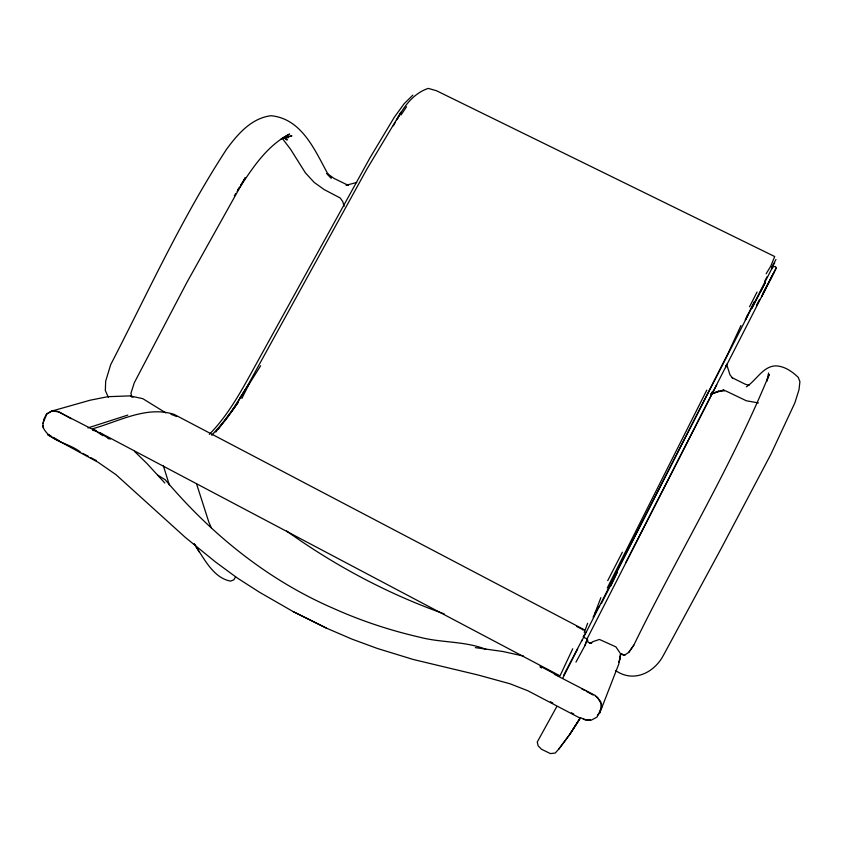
<?xml version="1.0" encoding="UTF-8"?>
<svg xmlns="http://www.w3.org/2000/svg" width="842" height="842" viewBox="0 0 842 842"><rect width="100%" height="100%" fill="white"/><g stroke="black" fill="none" stroke-linecap="round" stroke-linejoin="round"><path stroke-width="1.26" d="M725.699 367.67L725.772 365.354M620.28 658.455L620.491 653.981L624.711 655.108L620.491 653.981L624.775 654.95L628.764 652.392L633.784 645.204C677.978 554.541 730.877 467.836 769.23 374.406L766.778 381.258L768.599 373.006M620.533 653.96L620.186 659.16L618.649 662.401M620.122 656.128L618.733 664.201L599.851 712.742L597.378 715.489M599.851 712.742L601.535 704.386L597.631 697.492L595.368 696.25M584.264 632.447L587.663 623.238M575.97 662.117L584.843 645.74L587.4 638.91L584.316 637.689M584.843 645.74L587.4 638.91L587.979 642.151L590.589 643.267L591.768 642.941L589.505 643.435M600.893 597.631L594.884 613.208L599.609 605.819L727.877 353.766L740.949 325.517M42.837 423.526L46.941 413.78L52.309 410.928L90.157 400.203L107.765 396.698L129.931 395.887L142.782 398.666L165.832 412.885M747.822 314.287L745.307 320.128L754.348 301.52M572.728 648.772L560.004 675.863L99.545 432.462M610.755 586.085L617.407 571.918L601.377 603.546M607.271 587.979L706.806 390.099M581.769 640.93L599.609 605.819M593.094 617.154L596.01 611.334M625.49 563.119L776.25 268.009L775.461 266.556L773.461 266.493L771.819 268.851M241.843 398.445L248.653 384.931L260.631 365.733M772.503 267.303L613.702 577.475M749.538 306.772L757.042 292.027M562.856 677.978L577.686 648.929M716.752 384.731L587.495 638.036M760.4 292.006L765.431 282.207L751.948 308.488M607.713 580.654L622.375 552.215M771.135 278.134L761.536 296.773L765.862 288.459M776.25 268.009L769.935 280.218L774.04 272.334M397.413 118.975C404.192 105.924 413.843 93.136 428.294 88.399L436.409 90.704L774.693 256.536L770.735 266.24L766.146 273.755M756.505 305.267L759.568 299.478M763.241 292.542L772.43 275.176M563.761 675.031L582.127 639.909M764.725 281.102L767.104 276.734M556.825 706.512L537.249 742.023L538.122 745.791L541.48 749.233L550.436 753.601L555.215 753.043L558.814 749.075L569.718 734.466L580.454 717.816M393.288 125.858L395.224 122.437M396.508 120.153L401.013 112.175L366.817 169.231L246.19 388.215L234.297 408.033L218.131 429.388M235.623 576.738L233.855 579.822L230.582 581.106C213.194 578.054 203.648 557.72 194.428 544.174M775.945 259.504L771.63 267.567M237.791 189.829L239.17 187.608M240.549 185.387L245.369 177.609L186.735 282.702L134.31 382.721L130.942 393.203L131.678 396.793L130.889 396.298L133.004 397.203M583.138 636.815L586.442 631.521M234.381 195.723L235.771 193.555M237.149 191.387C251.411 169.779 265.851 146.266 289.606 134.046L281.144 138.919L291.921 135.867L284.996 137.214L288.132 137.835M232.276 410.18L249.095 383.794L240.191 397.519M570.244 733.677L580.149 718.152M580.275 717.942L569.718 734.466L558.814 749.075M401.034 114.996L406.549 106.724M771.882 267.072L774.724 262.841M633.784 645.204L628.764 652.392M215.762 432.041L238.433 401.971L225.972 419.537L211.742 435.24M209.342 434.346C227.824 415.59 240.633 392.235 253.253 369.354L369.964 157.864L394.267 117.343L404.139 103.734L412.854 95.114M746.349 386.836C756.148 380.616 763.21 365.933 775.977 365.87C784.797 366.302 792.038 371.469 798.227 377.332L799.9 381.563L799.037 389.593L794.859 402.865L770.851 454.322L721.647 547.616L663.433 655.308C654.129 672.947 633.384 683.072 615.523 670.485M711.595 392.456L713.595 390.941M590.589 643.267L592.726 641.72L599.441 639.446L615.923 646.898L620.017 652.95M710.785 394.435L719.11 391.014L710.943 393.898M87.968 427.904L127.805 415.085M710.995 394.003L724.141 390.014L720.363 390.762M356.724 182.493L346.094 185.251L348.546 185.377M108.134 438.598L110.523 438.987M582.769 629.974L584.306 629.763L174.01 414.327C146.224 405.633 118.722 421.537 92.567 428.778L96.051 430.62M590.474 719.51L585.674 719.994L583.464 718.742M720.394 390.972L725.541 390.814L746.37 400.781L758.453 402.929M475.351 647.635L502.685 651.466L523.629 656.097M52.309 410.928L59.151 411.991L71.244 418.758M92.652 430.304L95.788 430.851L102.85 435.693M170.937 414.243L176.673 416.527M748.991 385.289L745.286 384.226L732.182 377.742L732.635 378.142L729.961 374.827L726.614 364.228M444.187 613.86C388.036 593.999 334.979 565.698 286.596 530.997M554.352 674.284L595.431 695.566L600.662 701.502L601.651 707.596L596.957 717.142L590.926 720.331L584.18 719.5L580.696 717.668M47.51 434.746L98.198 462.353L115.975 474.667L185.166 537.27L215.226 561.772L237.276 578.001L259.736 592.389L293.29 611.66L326.496 628.164L352.23 639.225L377.49 648.508L413.454 659.539L478.077 675L510.147 683.82L527.902 690.777L579.854 718.026M540.227 667.19L540.175 666.201L559.151 676.242M347.03 184.735L334.2 178.504L327.17 173.515M486.329 649.519C465.479 640.983 441.661 642.962 419.926 637.268C390.035 630.395 360.829 620.775 332.864 608.145C267.409 579.77 211.11 534.028 165.264 479.772L157.738 475.141M293.29 611.66L326.496 628.164M576.686 626.459L582.254 629.321M550.447 701.775L552.773 702.996M571.381 712.774L573.707 713.995M80.485 452.143C69.002 442.766 48.573 441.492 42.71 426.368L43.773 419.463L46.426 414.169L51.73 410.938L57.645 411.401L99.987 433.156L108.839 438.493M82.758 453.354L88.452 456.385M90.736 457.606L96.43 460.637M581.769 688.851L584.032 690.082M586.306 691.314L593.105 695.018M49.015 434.872L51.194 436.145M53.383 437.43L58.835 440.608M284.217 137.825L287.248 139.972L284.08 137.646M134.457 451.344L146.887 463.437L164.843 483.024M326.991 173.662L331.316 178.157L327.022 173.694M282.733 138.962L290.616 149.35L305.383 172.831L314.161 182.388L324.044 189.513L340.2 197.965L342.799 201.648L344.083 206.364M194.281 543.879L199.217 552.005M540.996 667.106L541.469 667.938M328.664 175.399C315.318 151.497 302.52 118.901 271.135 115.722C251.39 118.069 237.686 134.152 226.603 149.213C181.925 217.552 148.076 292.248 110.702 364.649L105.671 381.142L105.334 390.562L108.418 397.456M211.342 527.808L208.816 522.072L196.575 483.929M163.253 465.426L169.389 485.108M43.131 425.726L43.426 427.915"/></g></svg>
